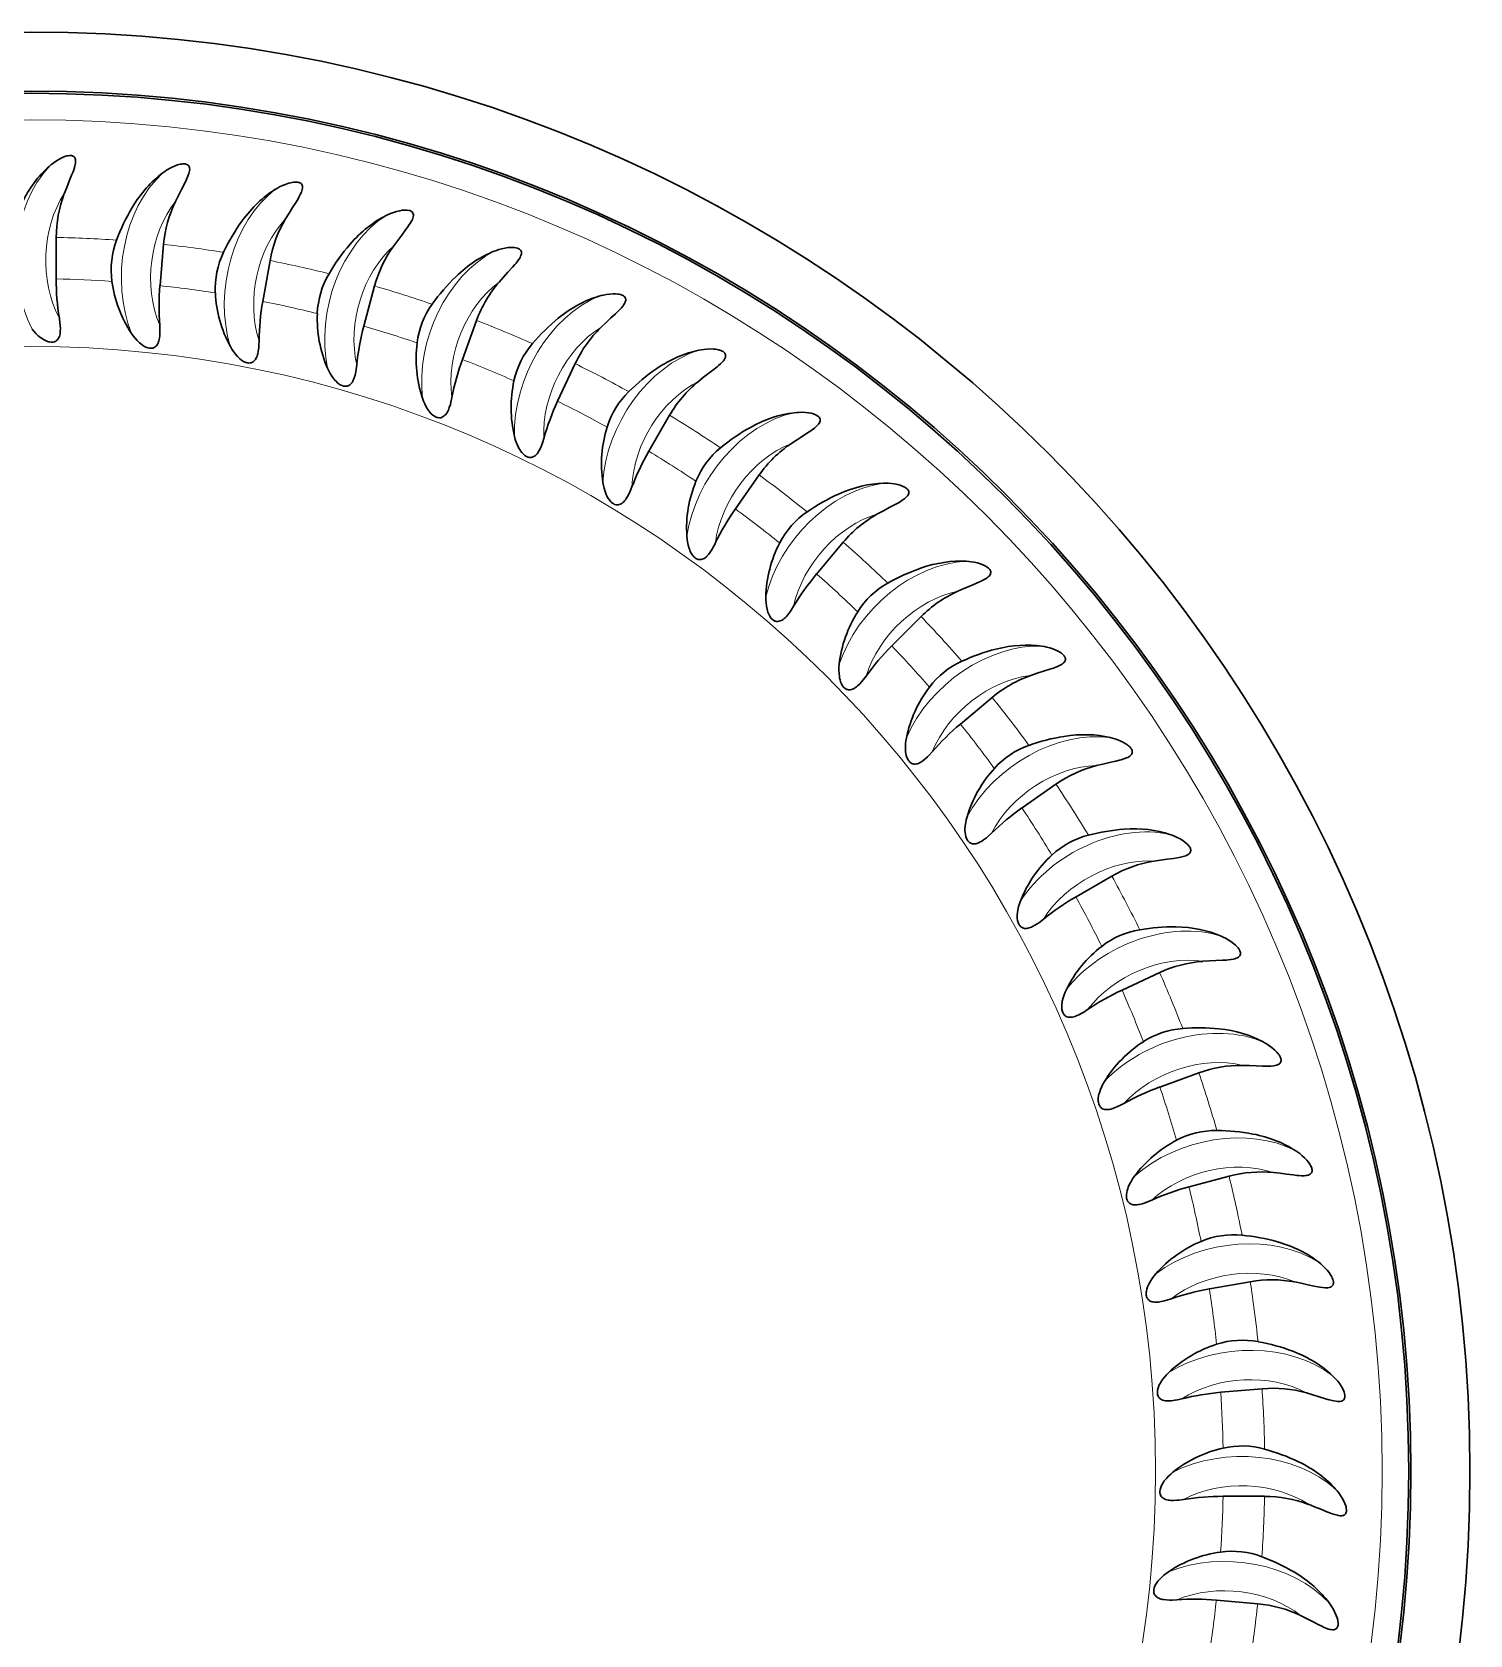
# Model space of a CAD drawing. Extents: x 0 to 297, y 0 to 529.
# Drawn here: x 153.84 to 188.51, y 490.74 to 529.39 of the extents above; entities that cross this region are included whole.
import ezdxf

# ---------------------------------------------------------------- set-up
doc = ezdxf.new("R2010")
doc.units = 0

msp = doc.modelspace()

# ---------------------------------------------------------------- linework, layer by layer
at = {"color": 7, "lineweight": 30, "ltscale": 0.025006}
for p, q in [((154.419, 524.435), (154.419, 523.435)), ((159.575, 523.878), (159.401, 522.893)), ((171.372, 518.707), (170.798, 517.888)), ((173.398, 517.085), (172.755, 516.319)), ((176.99, 513.344), (176.224, 512.701)), ((178.528, 511.252), (177.709, 510.679)), ((182.703, 501.8), (181.737, 501.541)), ((183.499, 496.675), (182.503, 496.588))]:
    msp.add_line(p, q, dxfattribs=at)
at = {"color": 7, "lineweight": 30, "ltscale": 0.025005}
for p, q in [((157.009, 524.269), (156.922, 523.273)), ((164.556, 522.433), (164.214, 521.494)), ((166.934, 521.391), (166.511, 520.485)), ((169.211, 520.146), (168.711, 519.28)), ((175.276, 515.293), (174.569, 514.586)), ((179.878, 509.035), (179.012, 508.535)), ((181.029, 506.709), (180.123, 506.286)), ((181.973, 504.291), (181.033, 503.949)), ((183.213, 499.255), (182.228, 499.081)), ((183.56, 494.08), (182.559, 494.08)), ((183.394, 491.489), (182.397, 491.577))]:
    msp.add_line(p, q, dxfattribs=at)
at = {"color": 7, "lineweight": 30, "ltscale": 0.025007}
msp.add_line((162.097, 523.264), (161.838, 522.298), dxfattribs=at)
at = {"color": 7, "lineweight": 30}
for points in [[(154.246, 526.147), (154.29, 526.185), (154.336, 526.221), (154.399, 526.267), (154.465, 526.308), (154.534, 526.346), (154.589, 526.371), (154.646, 526.391), (154.675, 526.399), (154.705, 526.406), (154.745, 526.41), (154.765, 526.41), (154.785, 526.408), (154.804, 526.404), (154.822, 526.398), (154.841, 526.387), (154.857, 526.373), (154.869, 526.357), (154.878, 526.338), (154.884, 526.317), (154.887, 526.286), (154.887, 526.254), (154.883, 526.222), (154.877, 526.19), (154.86, 526.125), (154.84, 526.062), (154.824, 526.02), (154.791, 525.934), (154.731, 525.788), (154.671, 525.64), (154.612, 525.49)], [(156.986, 525.99), (157.034, 526.024), (157.082, 526.056), (157.149, 526.095), (157.218, 526.131), (157.29, 526.163), (157.347, 526.183), (157.406, 526.198), (157.436, 526.203), (157.467, 526.207), (157.507, 526.208), (157.527, 526.206), (157.546, 526.202), (157.565, 526.197), (157.582, 526.189), (157.6, 526.177), (157.615, 526.161), (157.625, 526.144), (157.633, 526.124), (157.636, 526.104), (157.637, 526.072), (157.634, 526.04), (157.627, 526.009), (157.618, 525.977), (157.596, 525.914), (157.57, 525.853), (157.551, 525.813), (157.511, 525.73), (157.439, 525.59), (157.365, 525.447), (157.293, 525.303)], [(159.702, 525.594), (159.753, 525.623), (159.804, 525.651), (159.874, 525.685), (159.946, 525.715), (160.02, 525.74), (160.079, 525.755), (160.139, 525.765), (160.169, 525.768), (160.2, 525.768), (160.24, 525.766), (160.259, 525.762), (160.279, 525.757), (160.297, 525.75), (160.314, 525.74), (160.33, 525.727), (160.343, 525.71), (160.352, 525.692), (160.358, 525.672), (160.36, 525.651), (160.358, 525.619), (160.352, 525.588), (160.343, 525.557), (160.331, 525.526), (160.303, 525.466), (160.272, 525.407), (160.25, 525.368), (160.202, 525.289), (160.118, 525.156), (160.033, 525.021), (159.948, 524.883)], [(162.374, 524.963), (162.426, 524.988), (162.48, 525.011), (162.552, 525.038), (162.627, 525.062), (162.703, 525.08), (162.763, 525.09), (162.823, 525.095), (162.854, 525.095), (162.884, 525.093), (162.924, 525.087), (162.943, 525.082), (162.962, 525.075), (162.98, 525.066), (162.995, 525.055), (163.011, 525.04), (163.022, 525.023), (163.03, 525.004), (163.034, 524.983), (163.034, 524.962), (163.029, 524.931), (163.02, 524.9), (163.008, 524.871), (162.994, 524.84), (162.961, 524.783), (162.925, 524.727), (162.9, 524.69), (162.845, 524.616), (162.75, 524.49), (162.653, 524.363), (162.557, 524.233)], [(164.98, 524.102), (165.034, 524.122), (165.09, 524.14), (165.164, 524.161), (165.241, 524.178), (165.318, 524.19), (165.379, 524.194), (165.439, 524.194), (165.469, 524.191), (165.5, 524.187), (165.539, 524.177), (165.558, 524.17), (165.576, 524.162), (165.592, 524.152), (165.607, 524.139), (165.621, 524.123), (165.631, 524.105), (165.637, 524.085), (165.639, 524.064), (165.637, 524.043), (165.63, 524.012), (165.618, 523.983), (165.604, 523.954), (165.587, 523.925), (165.549, 523.871), (165.509, 523.818), (165.48, 523.784), (165.419, 523.715), (165.313, 523.598), (165.205, 523.479), (165.099, 523.359)], [(167.501, 523.016), (167.557, 523.032), (167.614, 523.045), (167.69, 523.06), (167.767, 523.07), (167.846, 523.075), (167.906, 523.074), (167.966, 523.068), (167.997, 523.063), (168.027, 523.056), (168.064, 523.043), (168.083, 523.034), (168.1, 523.024), (168.116, 523.013), (168.129, 522.999), (168.142, 522.982), (168.15, 522.962), (168.154, 522.943), (168.154, 522.921), (168.151, 522.901), (168.141, 522.871), (168.127, 522.842), (168.11, 522.815), (168.091, 522.788), (168.048, 522.737), (168.003, 522.688), (167.972, 522.656), (167.905, 522.593), (167.789, 522.485), (167.672, 522.377), (167.555, 522.266)], [(154.494, 522.483), (154.509, 522.373), (154.515, 522.317), (154.519, 522.234), (154.517, 522.171), (154.514, 522.14), (154.51, 522.108), (154.503, 522.078), (154.494, 522.048), (154.485, 522.025), (154.473, 522.003), (154.458, 521.98), (154.44, 521.959), (154.426, 521.947), (154.411, 521.936), (154.395, 521.928), (154.378, 521.921), (154.342, 521.912), (154.321, 521.91), (154.3, 521.91), (154.258, 521.915), (154.233, 521.921), (154.208, 521.929), (154.16, 521.949), (154.114, 521.973), (154.081, 521.994), (154.049, 522.016), (153.987, 522.066), (153.93, 522.12), (153.882, 522.171), (153.836, 522.225)], [(156.914, 522.317), (156.92, 522.207), (156.92, 522.151), (156.917, 522.068), (156.91, 522.005), (156.904, 521.974), (156.897, 521.943), (156.888, 521.914), (156.876, 521.885), (156.865, 521.862), (156.852, 521.841), (156.834, 521.82), (156.814, 521.801), (156.799, 521.79), (156.784, 521.781), (156.767, 521.773), (156.749, 521.768), (156.713, 521.762), (156.692, 521.762), (156.671, 521.764), (156.629, 521.773), (156.605, 521.781), (156.581, 521.791), (156.535, 521.815), (156.491, 521.843), (156.46, 521.866), (156.43, 521.892), (156.373, 521.946), (156.32, 522.005), (156.277, 522.06), (156.236, 522.118)], [(159.311, 521.942), (159.307, 521.831), (159.302, 521.775), (159.292, 521.693), (159.279, 521.631), (159.271, 521.601), (159.261, 521.571), (159.249, 521.542), (159.235, 521.514), (159.222, 521.493), (159.207, 521.473), (159.188, 521.453), (159.166, 521.436), (159.15, 521.426), (159.134, 521.418), (159.116, 521.413), (159.098, 521.409), (159.061, 521.406), (159.04, 521.408), (159.02, 521.412), (158.979, 521.424), (158.955, 521.434), (158.932, 521.446), (158.889, 521.474), (158.848, 521.506), (158.819, 521.532), (158.791, 521.56), (158.739, 521.619), (158.692, 521.683), (158.653, 521.741), (158.618, 521.802)], [(169.918, 521.715), (169.975, 521.726), (170.033, 521.734), (170.11, 521.742), (170.188, 521.745), (170.267, 521.743), (170.327, 521.737), (170.386, 521.727), (170.416, 521.719), (170.445, 521.709), (170.482, 521.693), (170.499, 521.683), (170.515, 521.671), (170.53, 521.658), (170.542, 521.644), (170.553, 521.625), (170.56, 521.605), (170.562, 521.585), (170.561, 521.564), (170.555, 521.544), (170.543, 521.515), (170.526, 521.487), (170.507, 521.462), (170.485, 521.436), (170.439, 521.389), (170.389, 521.345), (170.355, 521.316), (170.284, 521.258), (170.159, 521.161), (170.032, 521.064), (169.906, 520.963)], [(161.665, 521.359), (161.651, 521.249), (161.642, 521.194), (161.624, 521.112), (161.607, 521.052), (161.596, 521.022), (161.583, 520.993), (161.569, 520.966), (161.552, 520.939), (161.537, 520.919), (161.521, 520.901), (161.5, 520.882), (161.477, 520.867), (161.46, 520.859), (161.443, 520.853), (161.425, 520.849), (161.407, 520.846), (161.37, 520.847), (161.349, 520.851), (161.329, 520.856), (161.29, 520.872), (161.267, 520.884), (161.245, 520.898), (161.204, 520.93), (161.166, 520.965), (161.139, 520.994), (161.114, 521.024), (161.068, 521.087), (161.026, 521.155), (160.993, 521.216), (160.963, 521.28)], [(163.96, 520.573), (163.937, 520.464), (163.923, 520.41), (163.898, 520.331), (163.875, 520.272), (163.861, 520.244), (163.846, 520.216), (163.83, 520.19), (163.811, 520.165), (163.794, 520.146), (163.776, 520.129), (163.754, 520.113), (163.729, 520.099), (163.712, 520.093), (163.695, 520.088), (163.676, 520.085), (163.658, 520.085), (163.621, 520.089), (163.601, 520.094), (163.581, 520.101), (163.544, 520.121), (163.522, 520.135), (163.501, 520.15), (163.463, 520.185), (163.428, 520.224), (163.404, 520.255), (163.382, 520.287), (163.341, 520.354), (163.305, 520.425), (163.278, 520.49), (163.253, 520.556)], [(172.212, 520.209), (172.27, 520.214), (172.328, 520.217), (172.406, 520.219), (172.484, 520.215), (172.562, 520.206), (172.621, 520.195), (172.68, 520.179), (172.709, 520.169), (172.737, 520.156), (172.772, 520.137), (172.788, 520.126), (172.804, 520.113), (172.817, 520.099), (172.828, 520.083), (172.838, 520.063), (172.842, 520.043), (172.843, 520.023), (172.839, 520.002), (172.832, 519.982), (172.817, 519.954), (172.798, 519.929), (172.777, 519.905), (172.753, 519.881), (172.703, 519.838), (172.65, 519.798), (172.613, 519.773), (172.537, 519.721), (172.404, 519.636), (172.269, 519.549), (172.135, 519.46)], [(166.177, 519.59), (166.145, 519.484), (166.126, 519.431), (166.094, 519.354), (166.066, 519.298), (166.05, 519.271), (166.033, 519.244), (166.014, 519.22), (165.994, 519.196), (165.975, 519.179), (165.956, 519.164), (165.932, 519.149), (165.907, 519.138), (165.889, 519.133), (165.871, 519.13), (165.852, 519.129), (165.834, 519.13), (165.798, 519.137), (165.778, 519.144), (165.759, 519.153), (165.723, 519.176), (165.703, 519.192), (165.684, 519.209), (165.649, 519.247), (165.617, 519.289), (165.596, 519.322), (165.576, 519.355), (165.542, 519.426), (165.512, 519.5), (165.49, 519.566), (165.472, 519.634)], [(168.301, 518.417), (168.259, 518.315), (168.236, 518.264), (168.198, 518.19), (168.165, 518.136), (168.146, 518.11), (168.127, 518.086), (168.106, 518.063), (168.083, 518.041), (168.064, 518.026), (168.043, 518.012), (168.018, 518), (167.992, 517.991), (167.974, 517.988), (167.955, 517.986), (167.937, 517.986), (167.919, 517.989), (167.883, 517.999), (167.864, 518.008), (167.846, 518.019), (167.812, 518.044), (167.793, 518.062), (167.776, 518.081), (167.744, 518.122), (167.717, 518.166), (167.698, 518.201), (167.682, 518.236), (167.653, 518.31), (167.63, 518.386), (167.614, 518.454), (167.602, 518.523)], [(174.367, 518.508), (174.425, 518.508), (174.483, 518.506), (174.56, 518.501), (174.638, 518.49), (174.715, 518.475), (174.773, 518.458), (174.83, 518.438), (174.858, 518.425), (174.885, 518.41), (174.918, 518.388), (174.933, 518.375), (174.947, 518.361), (174.959, 518.345), (174.969, 518.329), (174.977, 518.309), (174.98, 518.288), (174.979, 518.268), (174.973, 518.247), (174.965, 518.228), (174.947, 518.202), (174.926, 518.178), (174.903, 518.156), (174.877, 518.135), (174.823, 518.096), (174.767, 518.061), (174.728, 518.038), (174.647, 517.994), (174.508, 517.92), (174.366, 517.846), (174.224, 517.769)], [(170.314, 517.064), (170.263, 516.966), (170.236, 516.917), (170.191, 516.846), (170.154, 516.796), (170.133, 516.772), (170.112, 516.749), (170.089, 516.728), (170.065, 516.709), (170.044, 516.695), (170.021, 516.683), (169.996, 516.673), (169.969, 516.667), (169.951, 516.665), (169.932, 516.665), (169.914, 516.667), (169.896, 516.671), (169.861, 516.684), (169.843, 516.695), (169.826, 516.707), (169.795, 516.735), (169.777, 516.754), (169.762, 516.775), (169.734, 516.819), (169.71, 516.865), (169.695, 516.901), (169.681, 516.938), (169.659, 517.013), (169.643, 517.091), (169.633, 517.16), (169.627, 517.231)], [(176.365, 516.626), (176.423, 516.621), (176.48, 516.614), (176.557, 516.602), (176.633, 516.585), (176.709, 516.562), (176.765, 516.541), (176.82, 516.515), (176.846, 516.5), (176.872, 516.483), (176.903, 516.458), (176.917, 516.444), (176.93, 516.429), (176.941, 516.412), (176.949, 516.395), (176.955, 516.374), (176.956, 516.353), (176.953, 516.333), (176.946, 516.313), (176.936, 516.295), (176.916, 516.27), (176.893, 516.248), (176.868, 516.228), (176.841, 516.209), (176.783, 516.176), (176.724, 516.146), (176.684, 516.127), (176.599, 516.089), (176.454, 516.028), (176.306, 515.966), (176.158, 515.902)], [(172.201, 515.541), (172.142, 515.447), (172.111, 515.401), (172.06, 515.334), (172.018, 515.287), (171.996, 515.265), (171.972, 515.244), (171.948, 515.225), (171.922, 515.208), (171.9, 515.196), (171.877, 515.187), (171.85, 515.179), (171.823, 515.175), (171.805, 515.174), (171.786, 515.176), (171.768, 515.18), (171.751, 515.185), (171.718, 515.202), (171.7, 515.214), (171.684, 515.227), (171.655, 515.258), (171.64, 515.279), (171.626, 515.301), (171.602, 515.347), (171.582, 515.395), (171.57, 515.432), (171.56, 515.47), (171.545, 515.547), (171.536, 515.626), (171.532, 515.696), (171.531, 515.766)], [(178.191, 514.577), (178.248, 514.567), (178.305, 514.555), (178.38, 514.536), (178.455, 514.512), (178.528, 514.484), (178.583, 514.457), (178.635, 514.427), (178.66, 514.41), (178.684, 514.39), (178.713, 514.363), (178.726, 514.347), (178.737, 514.331), (178.746, 514.314), (178.753, 514.296), (178.757, 514.274), (178.757, 514.253), (178.752, 514.234), (178.743, 514.215), (178.731, 514.197), (178.709, 514.174), (178.685, 514.154), (178.658, 514.137), (178.629, 514.12), (178.569, 514.092), (178.507, 514.067), (178.465, 514.052), (178.378, 514.022), (178.228, 513.974), (178.075, 513.925), (177.922, 513.874)], [(173.949, 513.859), (173.882, 513.77), (173.847, 513.727), (173.79, 513.665), (173.745, 513.622), (173.72, 513.602), (173.695, 513.583), (173.669, 513.566), (173.642, 513.552), (173.619, 513.542), (173.595, 513.534), (173.568, 513.529), (173.54, 513.527), (173.522, 513.528), (173.504, 513.531), (173.486, 513.537), (173.469, 513.544), (173.437, 513.563), (173.421, 513.576), (173.407, 513.591), (173.38, 513.625), (173.367, 513.647), (173.355, 513.67), (173.335, 513.717), (173.32, 513.767), (173.311, 513.805), (173.304, 513.844), (173.296, 513.922), (173.293, 514.001), (173.295, 514.072), (173.301, 514.142)], [(175.543, 512.031), (175.469, 511.948), (175.43, 511.909), (175.368, 511.852), (175.319, 511.813), (175.293, 511.795), (175.266, 511.778), (175.239, 511.764), (175.21, 511.752), (175.187, 511.744), (175.162, 511.738), (175.135, 511.735), (175.107, 511.736), (175.089, 511.739), (175.071, 511.743), (175.054, 511.75), (175.038, 511.759), (175.008, 511.781), (174.993, 511.795), (174.98, 511.812), (174.957, 511.847), (174.945, 511.87), (174.935, 511.894), (174.919, 511.943), (174.908, 511.994), (174.903, 512.033), (174.9, 512.072), (174.898, 512.151), (174.902, 512.23), (174.911, 512.3), (174.923, 512.369)], [(179.832, 512.376), (179.888, 512.361), (179.944, 512.345), (180.017, 512.319), (180.089, 512.289), (180.159, 512.254), (180.211, 512.223), (180.261, 512.188), (180.284, 512.169), (180.307, 512.148), (180.333, 512.117), (180.344, 512.101), (180.354, 512.084), (180.362, 512.066), (180.367, 512.047), (180.369, 512.026), (180.367, 512.005), (180.361, 511.986), (180.35, 511.967), (180.337, 511.951), (180.313, 511.93), (180.287, 511.912), (180.258, 511.897), (180.228, 511.883), (180.166, 511.86), (180.102, 511.841), (180.059, 511.829), (179.97, 511.807), (179.816, 511.772), (179.66, 511.737), (179.503, 511.699)], [(176.972, 510.071), (176.891, 509.995), (176.849, 509.959), (176.782, 509.908), (176.73, 509.873), (176.703, 509.857), (176.674, 509.843), (176.646, 509.831), (176.616, 509.822), (176.592, 509.816), (176.567, 509.812), (176.539, 509.812), (176.512, 509.815), (176.494, 509.819), (176.477, 509.826), (176.46, 509.834), (176.445, 509.844), (176.417, 509.868), (176.404, 509.884), (176.392, 509.901), (176.372, 509.939), (176.362, 509.963), (176.354, 509.987), (176.343, 510.038), (176.337, 510.09), (176.334, 510.129), (176.334, 510.168), (176.34, 510.247), (176.351, 510.325), (176.365, 510.394), (176.383, 510.462)], [(181.274, 510.041), (181.329, 510.021), (181.383, 510), (181.454, 509.968), (181.523, 509.932), (181.59, 509.891), (181.639, 509.856), (181.685, 509.816), (181.707, 509.795), (181.728, 509.772), (181.751, 509.74), (181.761, 509.722), (181.77, 509.704), (181.776, 509.686), (181.779, 509.667), (181.78, 509.645), (181.775, 509.624), (181.767, 509.606), (181.755, 509.589), (181.74, 509.573), (181.715, 509.555), (181.687, 509.539), (181.658, 509.527), (181.626, 509.516), (181.562, 509.498), (181.497, 509.484), (181.453, 509.476), (181.362, 509.462), (181.206, 509.441), (181.047, 509.419), (180.888, 509.395)], [(178.225, 507.993), (178.137, 507.925), (178.092, 507.893), (178.022, 507.848), (177.966, 507.818), (177.938, 507.805), (177.908, 507.793), (177.879, 507.784), (177.849, 507.776), (177.824, 507.773), (177.799, 507.772), (177.771, 507.773), (177.744, 507.779), (177.727, 507.785), (177.71, 507.793), (177.694, 507.802), (177.68, 507.813), (177.654, 507.84), (177.642, 507.857), (177.632, 507.876), (177.615, 507.915), (177.608, 507.939), (177.602, 507.965), (177.595, 508.016), (177.593, 508.068), (177.595, 508.107), (177.598, 508.146), (177.61, 508.224), (177.628, 508.301), (177.649, 508.368), (177.672, 508.435)], [(182.508, 507.589), (182.561, 507.565), (182.613, 507.539), (182.681, 507.501), (182.746, 507.459), (182.81, 507.412), (182.855, 507.373), (182.898, 507.33), (182.918, 507.306), (182.936, 507.281), (182.957, 507.247), (182.965, 507.229), (182.972, 507.21), (182.977, 507.191), (182.978, 507.172), (182.977, 507.15), (182.971, 507.13), (182.961, 507.113), (182.948, 507.096), (182.932, 507.083), (182.905, 507.066), (182.876, 507.053), (182.845, 507.043), (182.813, 507.035), (182.747, 507.023), (182.682, 507.015), (182.637, 507.011), (182.545, 507.005), (182.387, 506.997), (182.228, 506.99), (182.067, 506.98)], [(179.292, 505.815), (179.198, 505.755), (179.15, 505.726), (179.077, 505.688), (179.019, 505.663), (178.989, 505.652), (178.959, 505.643), (178.929, 505.636), (178.898, 505.632), (178.873, 505.63), (178.848, 505.631), (178.82, 505.635), (178.794, 505.643), (178.777, 505.651), (178.761, 505.66), (178.746, 505.671), (178.733, 505.683), (178.71, 505.712), (178.699, 505.73), (178.69, 505.749), (178.677, 505.79), (178.672, 505.815), (178.669, 505.841), (178.666, 505.892), (178.669, 505.944), (178.674, 505.983), (178.681, 506.022), (178.699, 506.098), (178.724, 506.173), (178.75, 506.239), (178.78, 506.303)], [(183.523, 505.039), (183.574, 505.01), (183.623, 504.979), (183.688, 504.936), (183.749, 504.888), (183.808, 504.836), (183.851, 504.793), (183.889, 504.746), (183.907, 504.721), (183.923, 504.695), (183.941, 504.659), (183.947, 504.64), (183.953, 504.621), (183.955, 504.602), (183.956, 504.583), (183.952, 504.561), (183.944, 504.542), (183.933, 504.525), (183.918, 504.51), (183.901, 504.498), (183.873, 504.483), (183.843, 504.473), (183.812, 504.466), (183.779, 504.46), (183.712, 504.454), (183.646, 504.452), (183.602, 504.452), (183.509, 504.453), (183.352, 504.46), (183.192, 504.466), (183.031, 504.47)], [(180.164, 503.552), (180.066, 503.5), (180.016, 503.476), (179.939, 503.444), (179.879, 503.424), (179.849, 503.416), (179.818, 503.41), (179.787, 503.405), (179.756, 503.404), (179.731, 503.404), (179.706, 503.407), (179.679, 503.414), (179.654, 503.424), (179.638, 503.433), (179.623, 503.444), (179.609, 503.456), (179.596, 503.469), (179.576, 503.5), (179.567, 503.519), (179.56, 503.539), (179.55, 503.58), (179.547, 503.606), (179.546, 503.632), (179.548, 503.683), (179.556, 503.735), (179.564, 503.773), (179.574, 503.811), (179.599, 503.886), (179.631, 503.958), (179.662, 504.021), (179.697, 504.082)], [(184.312, 502.41), (184.36, 502.377), (184.407, 502.342), (184.467, 502.293), (184.525, 502.24), (184.579, 502.183), (184.617, 502.136), (184.651, 502.087), (184.667, 502.06), (184.681, 502.033), (184.695, 501.995), (184.7, 501.976), (184.704, 501.956), (184.705, 501.937), (184.703, 501.918), (184.698, 501.897), (184.689, 501.878), (184.676, 501.862), (184.66, 501.848), (184.642, 501.838), (184.612, 501.826), (184.581, 501.819), (184.55, 501.814), (184.516, 501.811), (184.45, 501.811), (184.384, 501.814), (184.339, 501.818), (184.248, 501.828), (184.091, 501.848), (183.932, 501.868), (183.772, 501.886)], [(180.837, 501.221), (180.735, 501.178), (180.683, 501.159), (180.603, 501.133), (180.542, 501.119), (180.511, 501.113), (180.479, 501.11), (180.448, 501.108), (180.417, 501.109), (180.392, 501.112), (180.368, 501.117), (180.342, 501.126), (180.317, 501.139), (180.302, 501.149), (180.288, 501.161), (180.275, 501.174), (180.264, 501.189), (180.246, 501.221), (180.239, 501.241), (180.233, 501.261), (180.228, 501.303), (180.227, 501.329), (180.228, 501.355), (180.235, 501.406), (180.246, 501.457), (180.258, 501.494), (180.271, 501.531), (180.303, 501.603), (180.34, 501.673), (180.377, 501.733), (180.417, 501.79)], [(181.303, 498.841), (181.198, 498.807), (181.144, 498.792), (181.063, 498.774), (181.001, 498.764), (180.969, 498.762), (180.938, 498.761), (180.907, 498.762), (180.876, 498.766), (180.851, 498.771), (180.827, 498.778), (180.802, 498.789), (180.778, 498.804), (180.764, 498.815), (180.751, 498.828), (180.74, 498.843), (180.73, 498.858), (180.715, 498.892), (180.71, 498.912), (180.706, 498.933), (180.704, 498.975), (180.705, 499.001), (180.708, 499.027), (180.72, 499.078), (180.736, 499.127), (180.75, 499.163), (180.767, 499.199), (180.805, 499.268), (180.848, 499.334), (180.89, 499.39), (180.935, 499.445)], [(184.869, 499.722), (184.914, 499.685), (184.958, 499.646), (185.013, 499.592), (185.066, 499.535), (185.115, 499.473), (185.149, 499.423), (185.179, 499.371), (185.192, 499.343), (185.203, 499.314), (185.215, 499.276), (185.218, 499.256), (185.22, 499.236), (185.219, 499.217), (185.216, 499.198), (185.209, 499.177), (185.198, 499.159), (185.184, 499.145), (185.167, 499.133), (185.148, 499.123), (185.117, 499.115), (185.086, 499.11), (185.054, 499.108), (185.021, 499.108), (184.954, 499.113), (184.889, 499.123), (184.845, 499.13), (184.754, 499.148), (184.6, 499.182), (184.444, 499.216), (184.286, 499.248)], [(181.561, 496.429), (181.453, 496.404), (181.398, 496.394), (181.315, 496.383), (181.252, 496.379), (181.221, 496.379), (181.189, 496.381), (181.159, 496.385), (181.128, 496.392), (181.104, 496.399), (181.081, 496.408), (181.057, 496.421), (181.035, 496.438), (181.021, 496.451), (181.01, 496.465), (180.999, 496.48), (180.991, 496.496), (180.979, 496.531), (180.975, 496.552), (180.974, 496.573), (180.975, 496.615), (180.979, 496.641), (180.984, 496.666), (181, 496.716), (181.02, 496.764), (181.038, 496.798), (181.058, 496.832), (181.101, 496.898), (181.15, 496.96), (181.197, 497.012), (181.247, 497.062)], [(185.19, 496.996), (185.232, 496.955), (185.271, 496.913), (185.322, 496.854), (185.37, 496.792), (185.413, 496.726), (185.443, 496.674), (185.468, 496.619), (185.479, 496.59), (185.487, 496.561), (185.495, 496.521), (185.497, 496.501), (185.497, 496.482), (185.494, 496.462), (185.49, 496.444), (185.481, 496.424), (185.468, 496.407), (185.453, 496.394), (185.435, 496.383), (185.415, 496.375), (185.384, 496.369), (185.352, 496.367), (185.32, 496.368), (185.287, 496.371), (185.222, 496.382), (185.157, 496.397), (185.114, 496.409), (185.025, 496.434), (184.874, 496.481), (184.722, 496.529), (184.567, 496.574)], [(181.607, 494.004), (181.497, 493.989), (181.442, 493.983), (181.359, 493.979), (181.296, 493.981), (181.264, 493.984), (181.233, 493.989), (181.203, 493.995), (181.173, 494.004), (181.15, 494.014), (181.127, 494.025), (181.104, 494.04), (181.084, 494.059), (181.072, 494.072), (181.061, 494.087), (181.052, 494.104), (181.045, 494.121), (181.036, 494.157), (181.035, 494.177), (181.035, 494.198), (181.04, 494.24), (181.046, 494.266), (181.053, 494.29), (181.073, 494.338), (181.098, 494.384), (181.118, 494.417), (181.141, 494.45), (181.19, 494.511), (181.245, 494.569), (181.296, 494.617), (181.349, 494.662)], [(185.272, 494.252), (185.31, 494.208), (185.346, 494.162), (185.391, 494.099), (185.433, 494.034), (185.471, 493.964), (185.495, 493.909), (185.516, 493.853), (185.524, 493.823), (185.53, 493.793), (185.534, 493.753), (185.534, 493.733), (185.533, 493.713), (185.529, 493.694), (185.522, 493.676), (185.512, 493.657), (185.498, 493.641), (185.482, 493.629), (185.462, 493.62), (185.442, 493.615), (185.411, 493.611), (185.379, 493.612), (185.347, 493.615), (185.314, 493.622), (185.25, 493.638), (185.187, 493.659), (185.145, 493.674), (185.059, 493.707), (184.913, 493.767), (184.765, 493.828), (184.615, 493.887)], [(181.442, 491.584), (181.331, 491.578), (181.275, 491.578), (181.192, 491.581), (181.129, 491.588), (181.098, 491.594), (181.068, 491.601), (181.038, 491.611), (181.009, 491.622), (180.987, 491.633), (180.966, 491.647), (180.944, 491.664), (180.925, 491.684), (180.914, 491.699), (180.905, 491.715), (180.898, 491.732), (180.892, 491.749), (180.887, 491.786), (180.887, 491.807), (180.889, 491.828), (180.897, 491.869), (180.905, 491.894), (180.915, 491.918), (180.939, 491.964), (180.967, 492.007), (180.991, 492.039), (181.016, 492.069), (181.071, 492.125), (181.13, 492.178), (181.185, 492.222), (181.242, 492.262)], [(185.114, 491.512), (185.148, 491.465), (185.18, 491.416), (185.22, 491.349), (185.256, 491.28), (185.287, 491.208), (185.307, 491.151), (185.322, 491.092), (185.328, 491.062), (185.331, 491.032), (185.332, 490.992), (185.33, 490.972), (185.327, 490.952), (185.321, 490.933), (185.313, 490.916), (185.301, 490.898), (185.286, 490.884), (185.269, 490.873), (185.249, 490.866), (185.228, 490.862), (185.197, 490.861), (185.165, 490.865), (185.134, 490.871), (185.101, 490.88), (185.039, 490.902), (184.978, 490.928), (184.937, 490.947), (184.854, 490.987), (184.714, 491.06), (184.572, 491.133), (184.428, 491.205)]]:
    msp.add_lwpolyline(points, dxfattribs=at)
for radius in [34.7, 33.275, 33.225]:
    msp.add_circle((153.811, 494.687), radius, dxfattribs=at)
at = {"color": 7, "lineweight": 13}
for radius in [32.583, 27.117]:
    msp.add_circle((153.811, 494.687), radius, dxfattribs=at)
at = {"color": 7, "lineweight": 30}
for centre, radius, start, end in [((157.383, 524.438), 2.964, 159.2088, 180.0515), ((159.962, 524.013), 2.964, 154.2088, 175.0515), ((160.294, 522.748), 4.707, 149.2174, 159.8451), ((162.495, 523.366), 2.964, 149.2088, 170.0515), ((162.715, 522.076), 4.707, 144.2174, 154.8451), ((157.776, 523.652), 2.032, 159.3077, 187.8267), ((165.069, 521.196), 4.707, 139.2175, 149.8451), ((164.961, 522.5), 2.964, 144.2088, 165.0515), ((160.285, 523.196), 2.032, 154.3072, 182.8275), ((160.455, 523.436), 6.037, 180.01, 189.0866), ((158.705, 523.763), 2.967, 187.5093, 213.6716), ((162.745, 522.523), 2.032, 149.3094, 177.8255), ((167.336, 520.114), 4.707, 134.2175, 144.8451), ((167.343, 521.422), 2.964, 139.2088, 160.0515), ((162.935, 522.748), 6.037, 175.01, 184.0866), ((161.221, 523.226), 2.967, 182.5093, 208.6716), ((165.346, 521.846), 6.037, 170.01, 179.0865), ((163.68, 522.471), 2.967, 177.5093, 203.6716), ((165.137, 521.639), 2.032, 144.3094, 172.8255), ((167.67, 520.737), 6.037, 165.01, 174.0866), ((169.501, 518.838), 4.707, 129.2175, 139.8451), ((169.622, 520.141), 2.964, 134.2088, 155.0515), ((166.064, 521.506), 2.967, 172.5093, 198.6716), ((167.443, 520.549), 2.032, 139.3094, 167.8255), ((169.887, 519.43), 6.037, 160.01, 169.0866), ((171.546, 517.379), 4.707, 124.2175, 134.8451), ((168.355, 520.336), 2.967, 167.5093, 193.6716), ((169.646, 519.263), 2.032, 134.3094, 162.8255), ((171.78, 518.666), 2.964, 129.2088, 150.0515), ((171.983, 517.935), 6.037, 155.01, 164.0866), ((170.535, 518.97), 2.967, 162.5093, 188.6716), ((173.456, 515.747), 4.707, 119.2175, 129.8451), ((173.802, 517.009), 2.964, 124.2088, 145.0514), ((173.94, 516.263), 6.037, 150.01, 159.0866), ((171.727, 517.789), 2.032, 129.3094, 157.8255), ((172.588, 517.421), 2.967, 157.5093, 183.6716), ((175.217, 513.954), 4.707, 114.2175, 124.8451), ((175.743, 514.426), 6.037, 145.01, 154.0866), ((173.673, 516.14), 2.032, 124.3094, 152.8256), ((175.671, 515.182), 2.964, 119.2088, 140.0514), ((174.498, 515.698), 2.967, 152.5093, 178.6716), ((176.815, 512.015), 4.707, 109.2175, 119.8451), ((177.38, 512.44), 6.037, 140.01, 149.0866), ((175.467, 514.327), 2.032, 119.3094, 147.8256), ((177.374, 513.198), 2.964, 114.2088, 135.0514), ((176.25, 513.815), 2.967, 147.5093, 173.6716), ((178.838, 510.318), 6.037, 135.01, 144.0866), ((178.237, 509.945), 4.707, 104.2175, 114.8451), ((177.096, 512.365), 2.032, 114.3094, 142.8256), ((178.898, 511.074), 2.964, 109.2088, 130.0514), ((177.832, 511.786), 2.967, 142.5093, 168.6716), ((180.105, 508.077), 6.037, 130.01, 139.0866), ((178.548, 510.268), 2.032, 109.3094, 137.8256), ((179.474, 507.758), 4.707, 99.2175, 109.8451), ((179.231, 509.628), 2.967, 137.5093, 163.6716), ((180.231, 508.826), 2.964, 104.2088, 125.0514), ((181.172, 505.735), 6.037, 125.01, 134.0866), ((179.812, 508.053), 2.032, 104.3094, 132.8256), ((180.516, 505.471), 4.707, 94.2175, 104.8451), ((180.436, 507.355), 2.967, 132.5093, 158.6716), ((181.362, 506.469), 2.964, 99.2088, 120.0514), ((182.031, 503.308), 6.037, 120.01, 129.0866), ((180.878, 505.736), 2.032, 99.3094, 127.8256), ((181.354, 503.103), 4.707, 89.2175, 99.8451), ((181.439, 504.987), 2.967, 127.5093, 153.6716), ((182.284, 504.023), 2.964, 94.2088, 115.0514), ((182.675, 500.816), 6.037, 115.01, 124.0866), ((181.738, 503.335), 2.032, 94.3094, 122.8256), ((181.983, 500.67), 4.707, 84.2175, 94.8451), ((182.232, 502.54), 2.967, 122.5093, 148.6716), ((182.99, 501.506), 2.964, 89.2088, 110.0515), ((183.099, 498.277), 6.037, 110.01, 119.0865), ((182.385, 500.868), 2.032, 89.3094, 117.8256), ((182.397, 498.192), 4.707, 79.2175, 89.8451), ((182.808, 500.033), 2.967, 117.5093, 143.6716), ((183.473, 498.937), 2.964, 84.2088, 105.0515), ((183.3, 495.71), 6.037, 105.01, 114.0866), ((183.163, 497.485), 2.967, 112.5093, 138.6716), ((182.815, 498.354), 2.032, 84.3091, 112.8263), ((182.594, 495.687), 4.707, 74.2175, 84.8451), ((183.277, 493.136), 6.037, 100.01, 109.0866), ((183.731, 496.336), 2.964, 79.2088, 100.0515), ((183.025, 495.812), 2.032, 79.3092, 107.8257), ((183.296, 494.916), 2.967, 107.5093, 133.6716), ((182.572, 493.175), 4.707, 69.2175, 79.8451), ((183.76, 493.722), 2.964, 74.2088, 95.0514), ((183.03, 490.574), 6.037, 95.01, 104.0866), ((183.203, 492.346), 2.967, 102.5093, 128.6716), ((183.012, 493.262), 2.032, 74.3078, 102.8266), ((182.33, 490.674), 4.707, 64.2175, 74.8451), ((182.561, 488.043), 6.037, 90.01, 99.0866), ((183.562, 491.115), 2.964, 69.2088, 90.0514), ((182.887, 489.793), 2.967, 97.5093, 123.6716), ((182.776, 490.723), 2.032, 69.3077, 97.8267), ((181.872, 488.204), 4.707, 59.2175, 69.8451), ((181.872, 485.563), 6.037, 85.01, 94.0866), ((183.138, 488.536), 2.964, 64.2088, 85.0514)]:
    msp.add_arc(centre, radius, start, end, dxfattribs=at)
at = {"color": 7, "lineweight": 13}
for radius, start, end in [(29.754, 86.0234, 88.8309), (29.754, 81.0234, 83.8309), (29.754, 76.0234, 78.8309), (28.754, 86.1086, 88.7902), (28.754, 81.1086, 83.7902), (29.754, 71.0234, 73.8309), (28.754, 76.1086, 78.7902), (28.754, 71.1086, 73.7902), (29.754, 66.0234, 68.8309), (28.754, 66.1086, 68.7902), (29.754, 61.0234, 63.8309), (28.754, 61.1086, 63.7902), (29.754, 56.0234, 58.8309), (28.754, 56.1086, 58.7902), (29.754, 51.0234, 53.8309), (28.754, 51.1086, 53.7902), (29.754, 46.0234, 48.8309), (28.754, 46.1086, 48.7902), (29.754, 41.0234, 43.8309), (28.754, 41.1086, 43.7902), (29.754, 36.0234, 38.8309), (28.754, 36.1086, 38.7902), (29.754, 31.0234, 33.8309), (28.754, 31.1086, 33.7902), (29.754, 26.0234, 28.8309), (28.754, 26.1086, 28.7902), (29.754, 21.0234, 23.8309), (28.754, 21.1086, 23.7902), (29.754, 16.0234, 18.8309), (28.754, 16.1086, 18.7902), (29.754, 11.0234, 13.8309), (28.754, 11.1086, 13.7902), (28.754, 6.1086, 8.7902), (29.754, 6.0234, 8.8309), (29.754, 1.0234, 3.8309), (28.754, 1.1086, 3.7902), (28.754, 356.1086, 358.7902), (29.754, 356.0234, 358.8309), (28.754, 351.1086, 353.7902), (29.754, 351.0234, 353.8309)]:
    msp.add_arc((153.811, 494.687), radius, start, end, dxfattribs=at)
for centre, major_axis, start_param, end_param in [((155.473, 523.887), (0, 2.85), 0.654775, 2.19343), ((158.012, 523.631), (0.248, 2.839), 0.654775, 2.19343), ((155.827, 523.887), (0, 2.35), 0.820033, 2.211231), ((158.364, 523.6), (0.205, 2.341), 0.820033, 2.211231), ((160.518, 523.155), (0.495, 2.807), 0.654775, 2.19343), ((160.867, 523.093), (0.408, 2.314), 0.820033, 2.211231), ((162.974, 522.462), (0.738, 2.753), 0.654775, 2.19343), ((163.316, 522.37), (0.608, 2.27), 0.820033, 2.211231), ((165.36, 521.558), (0.975, 2.678), 0.654775, 2.19343), ((165.692, 521.437), (0.804, 2.208), 0.820033, 2.211231), ((167.658, 520.449), (1.204, 2.583), 0.654775, 2.19343), ((167.978, 520.299), (0.993, 2.13), 0.820033, 2.211231), ((169.85, 519.144), (1.425, 2.468), 0.654775, 2.19343), ((170.157, 518.967), (1.175, 2.035), 0.820033, 2.211231), ((171.921, 517.653), (1.635, 2.335), 0.654775, 2.19343), ((172.211, 517.45), (1.348, 1.925), 0.820033, 2.211231), ((173.854, 515.987), (1.832, 2.183), 0.654775, 2.19343), ((174.125, 515.76), (1.511, 1.8), 0.820033, 2.211231), ((175.634, 514.159), (2.015, 2.015), 0.654775, 2.19343), ((175.884, 513.909), (1.662, 1.662), 0.820033, 2.211231), ((177.248, 512.183), (2.183, 1.832), 0.654775, 2.19343), ((177.475, 511.913), (1.8, 1.511), 0.820033, 2.211231), ((178.684, 510.074), (2.335, 1.635), 0.654775, 2.19343), ((178.887, 509.785), (1.925, 1.348), 0.820033, 2.211231), ((179.93, 507.848), (2.468, 1.425), 0.654775, 2.19343), ((180.107, 507.542), (2.035, 1.175), 0.820033, 2.211231), ((180.978, 505.521), (2.583, 1.204), 0.654775, 2.19343), ((181.127, 505.201), (2.13, 0.993), 0.820033, 2.211231), ((181.819, 503.112), (2.678, 0.975), 0.654775, 2.19343), ((181.94, 502.78), (2.208, 0.804), 0.820033, 2.211231), ((182.447, 500.639), (2.753, 0.738), 0.654775, 2.19343), ((182.538, 500.298), (2.27, 0.608), 0.820033, 2.211231), ((182.856, 498.121), (2.807, 0.495), 0.654775, 2.19343), ((182.918, 497.773), (2.314, 0.408), 0.820033, 2.211231), ((183.045, 495.576), (2.839, 0.248), 0.654775, 2.19343), ((183.076, 495.224), (2.341, 0.205), 0.820033, 2.211231), ((183.011, 493.025), (2.85, 0), 0.654775, 2.19343), ((183.011, 492.672), (2.35, 0), 0.820033, 2.211231), ((182.755, 490.487), (2.839, -0.248), 0.654775, 2.19343), ((182.725, 490.134), (2.341, -0.205), 0.820033, 2.211231)]:
    msp.add_ellipse(centre, major_axis=major_axis, ratio=0.707107, start_param=start_param, end_param=end_param, dxfattribs=at)
at = {"color": 7, "lineweight": 30}
for centre, major_axis, ratio, start_param, end_param in [((182.033, 473.909), (27.366, -52.528), 0.18706, 3.187448, 3.278003), ((180.115, 471.529), (22.683, -54.713), 0.18706, 3.187448, 3.278003), ((177.996, 469.325), (17.828, -56.482), 0.18706, 3.187448, 3.278003), ((175.521, 468.058), (12.665, -57.076), 0.188278, 3.187773, 3.278919), ((173.225, 465.51), (7.75, -58.72), 0.18706, 3.187448, 3.278003), ((170.608, 463.929), (2.602, -59.172), 0.18706, 3.187448, 3.278003), ((167.863, 462.582), (-2.565, -59.173), 0.18706, 3.187448, 3.278003), ((165.012, 461.48), (-7.712, -58.724), 0.18706, 3.187448, 3.278003), ((162.075, 460.63), (-12.801, -57.829), 0.18706, 3.187448, 3.278003), ((159.075, 460.039), (-17.792, -56.493), 0.18706, 3.187448, 3.278003), ((156.321, 460.422), (-22.363, -54.018), 0.188278, 3.187773, 3.278919), ((152.979, 459.652), (-27.332, -52.545), 0.18706, 3.187448, 3.278003), ((149.928, 459.858), (-31.808, -49.963), 0.18706, 3.187448, 3.278003), ((146.908, 460.329), (-36.041, -47.001), 0.18706, 3.187448, 3.278003), ((143.939, 461.061), (-40, -43.681), 0.18706, 3.187448, 3.278003), ((141.046, 462.049), (43.655, 40.028), 0.18706, 0.045855, 0.13641), ((138.25, 463.286), (46.978, 36.071), 0.18706, 0.045855, 0.13641), ((135.573, 464.762), (49.943, 31.839), 0.18706, 0.045855, 0.13641), ((133.034, 466.465), (52.528, 27.366), 0.18706, 0.045855, 0.13641), ((130.653, 468.384), (54.713, 22.683), 0.18706, 0.045855, 0.13641)]:
    msp.add_ellipse(centre, major_axis=major_axis, ratio=ratio, start_param=start_param, end_param=end_param, dxfattribs=at)

doc.saveas('drawing.dxf')
